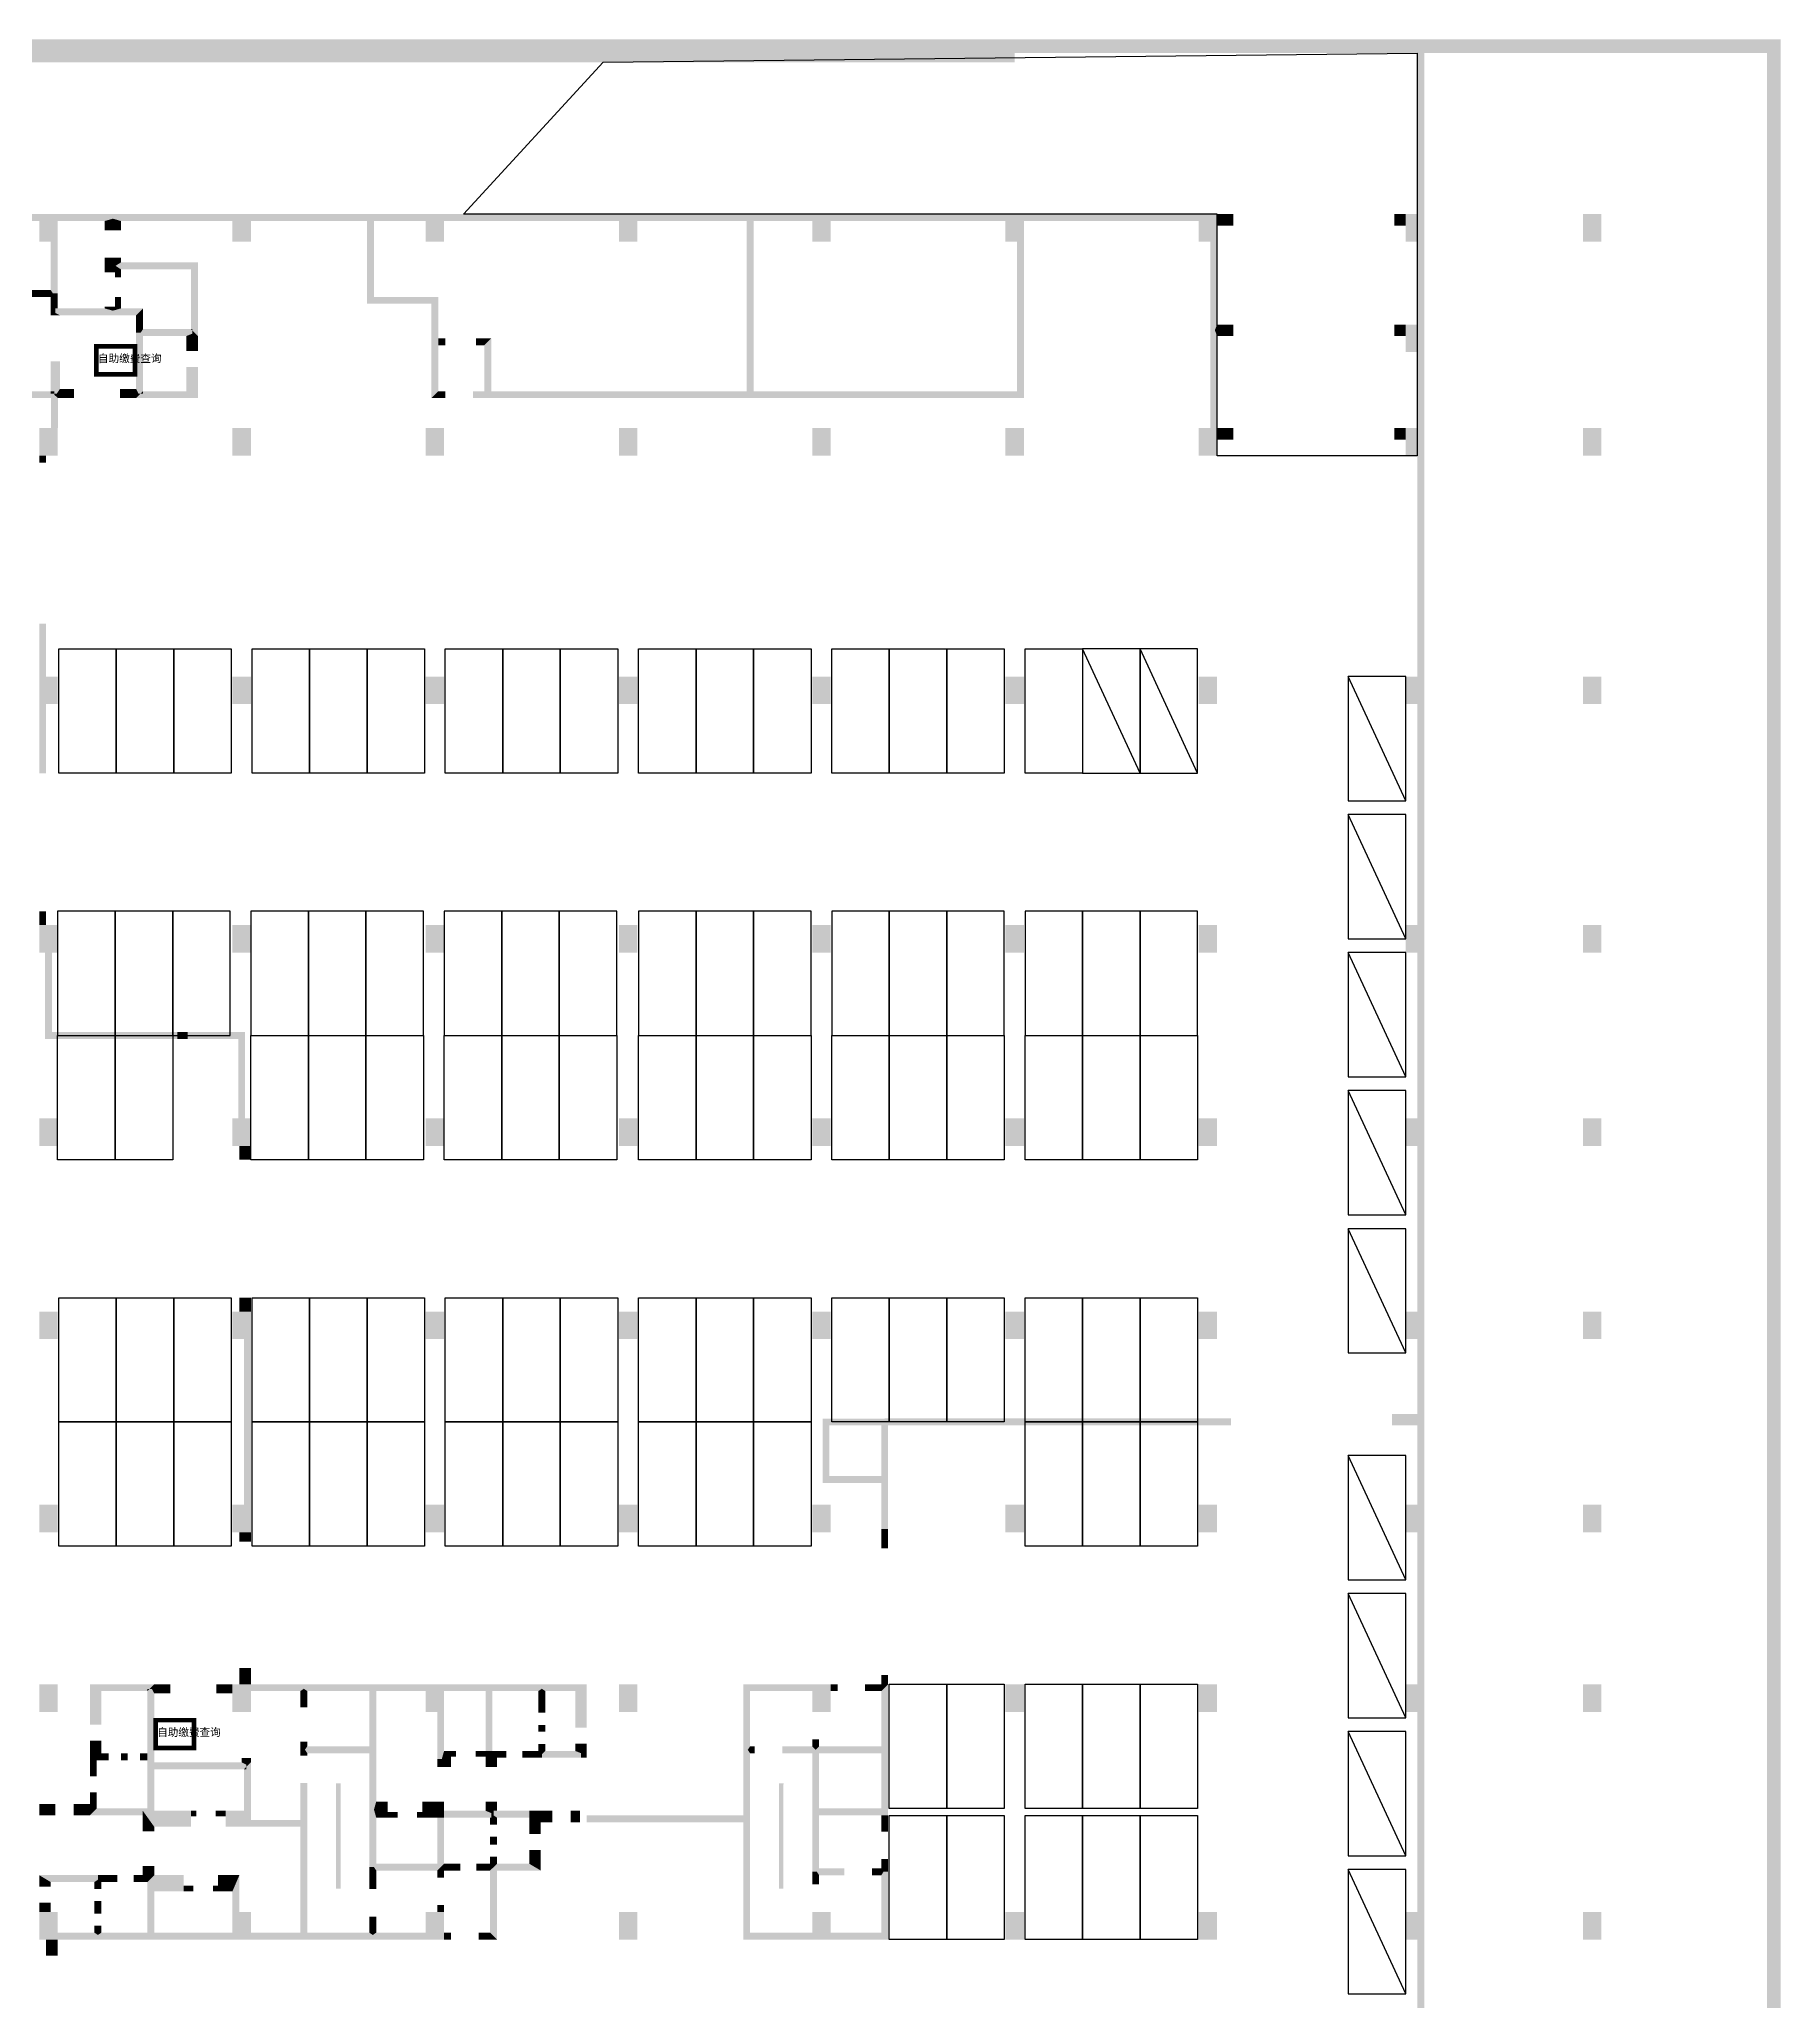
# Model space of a CAD drawing. Header units: inches. Extents: x 112.52 to 113.57, y 28.16 to 29.42.
# Drawn here: x 113.2511 to 113.5672, y 29.0661 to 29.4221 of the extents above; entities that cross this region are included whole.
import ezdxf

# ---------------------------------------------------------------- set-up
doc = ezdxf.new("R2010")
doc.units = ezdxf.units.IN
doc.header["$MEASUREMENT"] = 0
for name, color, linetype in [('0.0新增car', 253, 'Continuous'), ('PUB_HATCH', 253, 'Continuous'), ('坡道', 253, 'Continuous'), ('车位区域', 3, 'Continuous'), ('车库智能化缴费机位置', 210, 'Continuous')]:
    doc.layers.add(name, color=color, linetype=linetype)
doc.layers.add('0文字', color=253, linetype='Continuous', lineweight=25)
doc.styles.get("Standard").update_dxf_attribs({"font": 'Arial.ttf'})

# ---------------------------------------------------------------- blocks, each defined once
blk = doc.blocks.new('xz car')
at = {"layer": '0.0新增car', "color": 253}
blk.add_lwpolyline([(-1906919.5, -12572032.5), (-1906919.5, -12566632.5), (-1904419.5, -12566632.5), (-1904419.5, -12572032.5)], close=True, dxfattribs=at)
blk.add_lwpolyline([(-1904419.5, -12566632.5), (-1906919.5, -12572032.5)], dxfattribs=at)
blk = doc.blocks.new('cxjfj')
at = {"layer": '车库智能化缴费机位置', "color": 1, "const_width": 200}
blk.add_lwpolyline([(-695128, -11935486), (-693360, -11935486), (-693360, -11936696), (-695032, -11936696), (-695032, -11935388)], dxfattribs=at)
at = {"layer": '0文字', "color": 6}
blk.add_text('自助缴费查询', height=337.6, dxfattribs=at).set_placement((-694966, -11936179))

msp = doc.modelspace()

# ---------------------------------------------------------------- hatches: boundary and pattern name
at = {"layer": 'PUB_HATCH'}
for points in [[(113.24155, 29.42205), (113.24155, 29.41955), (113.25282, 29.41955), (113.25282, 29.42205)], [(113.25282, 29.42205), (113.25282, 29.41955), (113.5012, 29.41955), (113.5012, 29.42205)], [(113.25282, 29.42205), (113.25282, 29.41955), (113.5012, 29.41955), (113.5012, 29.42205)], [(113.5012, 29.39032), (113.50246, 29.39032), (113.50246, 29.41955), (113.5012, 29.42205)], [(113.5012, 29.42205), (113.50246, 29.41955), (113.56466, 29.41955), (113.56716, 29.42205)], [(113.21775, 29.41788), (113.42815, 29.41788), (113.42815, 29.41955), (113.21775, 29.41955)], [(113.25115, 29.38907), (113.25115, 29.39032), (113.24155, 29.39032), (113.24155, 29.38949), (113.24217, 29.38907)], [(113.25115, 29.38531), (113.25449, 29.38531), (113.25449, 29.39032), (113.25115, 29.39032)], [(113.25449, 29.39032), (113.25449, 29.38907), (113.26304, 29.38907), (113.26451, 29.38949), (113.26451, 29.39032)], [(113.26304, 29.38907), (113.26304, 29.3874), (113.26597, 29.3874), (113.26597, 29.38907), (113.26451, 29.38949)], [(113.28621, 29.38907), (113.28621, 29.39032), (113.26451, 29.39032), (113.26451, 29.38949), (113.26597, 29.38907)], [(113.28621, 29.38531), (113.28955, 29.38531), (113.28955, 29.39032), (113.28621, 29.39032)], [(113.28955, 29.39032), (113.28955, 29.38907), (113.31063, 29.38907), (113.31126, 29.38949), (113.31126, 29.39032)], [(113.31063, 29.37405), (113.31189, 29.3753), (113.31189, 29.38907), (113.31126, 29.38949), (113.31063, 29.38907)], [(113.32128, 29.39032), (113.31126, 29.39032), (113.31126, 29.38949), (113.31189, 29.38907), (113.32128, 29.38907)], [(113.32128, 29.38531), (113.32462, 29.38531), (113.32462, 29.39032), (113.32128, 29.39032)], [(113.32462, 29.39032), (113.32462, 29.38907), (113.33296, 29.38907), (113.33296, 29.39032)], [(113.35635, 29.38907), (113.35635, 29.39032), (113.33296, 29.39032), (113.33296, 29.38907)], [(113.35635, 29.38531), (113.35969, 29.38531), (113.35969, 29.39032), (113.35635, 29.39032)], [(113.35969, 29.39032), (113.35969, 29.38907), (113.37951, 29.38907), (113.38014, 29.38949), (113.38014, 29.39032)], [(113.38014, 29.35776), (113.38077, 29.35818), (113.38077, 29.38907), (113.38014, 29.38949), (113.37951, 29.38907), (113.37951, 29.35818)], [(113.39141, 29.38907), (113.39141, 29.39032), (113.38014, 29.39032), (113.38014, 29.38949), (113.38077, 29.38907)], [(113.39141, 29.38531), (113.39475, 29.38531), (113.39475, 29.39032), (113.39141, 29.39032)], [(113.39475, 29.39032), (113.39475, 29.38907), (113.42648, 29.38907), (113.42648, 29.39032)], [(113.42648, 29.38531), (113.42982, 29.38531), (113.42982, 29.39032), (113.42648, 29.39032)], [(113.42982, 29.39032), (113.42982, 29.38907), (113.46155, 29.38907), (113.46155, 29.39032)], [(113.46155, 29.38531), (113.46488, 29.38531), (113.46488, 29.39032), (113.46155, 29.39032)], [(113.46488, 29.39032), (113.46488, 29.38824), (113.46781, 29.38824), (113.46781, 29.39032)], [(113.49912, 29.38824), (113.49912, 29.39032), (113.49703, 29.39032), (113.49703, 29.38824)], [(113.49912, 29.38531), (113.50246, 29.38531), (113.50246, 29.39032), (113.49912, 29.39032)], [(113.53126, 29.38531), (113.5346, 29.38531), (113.5346, 29.39032), (113.53126, 29.39032)], [(113.25449, 29.38531), (113.25323, 29.38531), (113.25323, 29.37655), (113.25365, 29.37592), (113.25449, 29.37592)], [(113.42857, 29.35818), (113.42982, 29.35693), (113.42982, 29.38531), (113.42857, 29.38531)], [(113.46488, 29.38531), (113.46363, 29.38531), (113.46363, 29.36924), (113.46447, 29.36924), (113.46488, 29.37029)], [(113.50246, 29.38531), (113.5012, 29.38531), (113.5012, 29.37029), (113.5012, 29.37029), (113.50246, 29.37029)], [(113.26597, 29.38156), (113.26597, 29.38239), (113.26304, 29.38239), (113.26304, 29.38093), (113.26499, 29.38093)], [(113.26597, 29.37978), (113.26597, 29.38031), (113.26499, 29.38093), (113.26304, 29.38093), (113.26304, 29.37978)], [(113.2787, 29.38031), (113.27995, 29.38156), (113.26597, 29.38156), (113.26499, 29.38093), (113.26597, 29.38031)], [(113.2787, 29.36946), (113.27995, 29.3682), (113.27995, 29.38156), (113.2787, 29.38031)], [(113.26492, 29.37978), (113.26492, 29.37885), (113.26597, 29.37885), (113.26597, 29.37978)], [(113.25323, 29.37655), (113.24968, 29.37655), (113.24968, 29.37529), (113.25323, 29.37529), (113.25365, 29.37592)], [(113.25323, 29.37196), (113.25449, 29.37321), (113.25449, 29.37592), (113.25365, 29.37592), (113.25323, 29.37529)], [(113.26451, 29.3728), (113.26597, 29.37321), (113.26597, 29.37352), (113.26304, 29.37352), (113.26304, 29.37321)], [(113.26597, 29.37352), (113.26597, 29.3753), (113.26492, 29.3753), (113.26492, 29.37352)], [(113.32232, 29.37405), (113.32358, 29.3753), (113.31189, 29.3753), (113.31063, 29.37405)], [(113.32232, 29.35693), (113.32358, 29.35818), (113.32358, 29.3753), (113.32232, 29.37405)], [(113.25407, 29.37238), (113.25407, 29.37321), (113.25449, 29.37321), (113.25323, 29.37196)], [(113.25323, 29.37196), (113.25323, 29.37195), (113.2549, 29.37195), (113.2549, 29.37196), (113.25407, 29.37238)], [(113.26451, 29.3728), (113.26304, 29.37321), (113.25407, 29.37321), (113.25407, 29.37238), (113.2549, 29.37196), (113.26451, 29.37196)], [(113.26872, 29.37196), (113.26998, 29.37321), (113.26597, 29.37321), (113.26451, 29.3728), (113.26451, 29.37196)], [(113.26956, 29.36883), (113.26998, 29.36946), (113.26998, 29.37321), (113.26872, 29.37196), (113.26872, 29.36883)], [(113.46781, 29.37029), (113.46488, 29.37029), (113.46447, 29.36924), (113.46488, 29.3682), (113.46781, 29.3682)], [(113.49912, 29.3682), (113.49912, 29.37029), (113.5012, 29.37029), (113.5012, 29.37029), (113.49703, 29.37029), (113.49703, 29.3682)], [(113.49912, 29.36528), (113.50246, 29.36528), (113.50246, 29.37029), (113.49912, 29.37029)], [(113.26914, 29.35777), (113.26998, 29.35777), (113.26998, 29.3682), (113.26956, 29.36883), (113.26872, 29.36883), (113.26872, 29.3586)], [(113.27891, 29.36862), (113.27891, 29.36946), (113.26998, 29.36946), (113.26956, 29.36883), (113.26998, 29.3682), (113.27786, 29.3682)], [(113.27786, 29.3682), (113.27786, 29.36549), (113.27995, 29.36549), (113.27995, 29.3682), (113.27891, 29.36862)], [(113.27995, 29.3682), (113.2787, 29.36946), (113.27891, 29.36946), (113.27891, 29.36862)], [(113.32357, 29.36653), (113.32482, 29.36653), (113.32482, 29.36779), (113.32357, 29.36779)], [(113.33042, 29.36653), (113.33192, 29.36653), (113.33317, 29.36779), (113.33042, 29.36779)], [(113.33317, 29.36779), (113.33192, 29.36653), (113.33192, 29.35817), (113.33317, 29.35817)], [(113.46488, 29.3515), (113.46488, 29.3682), (113.46447, 29.36924), (113.46363, 29.36924), (113.46363, 29.3515)], [(113.2549, 29.3586), (113.2549, 29.3636), (113.25323, 29.3636), (113.25323, 29.35777), (113.25435, 29.35777)], [(113.50246, 29.36528), (113.5012, 29.36528), (113.5012, 29.3515), (113.50246, 29.3515)], [(113.27995, 29.35693), (113.27995, 29.36257), (113.27786, 29.36257), (113.27786, 29.35819)], [(113.24155, 29.35777), (113.24155, 29.35693), (113.25328, 29.35693), (113.25388, 29.35756), (113.25386, 29.35819), (113.24217, 29.35819)], [(113.25388, 29.35756), (113.25453, 29.35693), (113.2549, 29.35693), (113.25323, 29.35819), (113.25386, 29.35819)], [(113.25323, 29.35819), (113.2549, 29.35693), (113.2549, 29.35693), (113.25435, 29.35777), (113.25323, 29.35777)], [(113.2539, 29.3515), (113.25449, 29.3515), (113.25453, 29.3515), (113.25453, 29.35693), (113.25388, 29.35756), (113.25328, 29.35693), (113.25328, 29.3515)], [(113.2549, 29.35693), (113.25745, 29.35693), (113.25745, 29.3586), (113.2549, 29.3586), (113.25435, 29.35777)], [(113.26872, 29.3586), (113.2658, 29.3586), (113.2658, 29.35693), (113.26872, 29.35693), (113.26914, 29.35777)], [(113.26872, 29.35693), (113.26998, 29.35819), (113.26998, 29.35777), (113.26914, 29.35777)], [(113.26998, 29.35819), (113.26872, 29.35693), (113.27995, 29.35693), (113.27786, 29.35819)], [(113.32232, 29.35693), (113.32482, 29.35693), (113.32482, 29.35818), (113.32358, 29.35818)], [(113.37951, 29.35818), (113.32983, 29.35818), (113.32983, 29.35693), (113.38014, 29.35693), (113.38014, 29.35776)], [(113.38014, 29.35776), (113.38014, 29.35693), (113.42982, 29.35693), (113.42857, 29.35818), (113.38077, 29.35818)], [(113.25115, 29.34649), (113.25449, 29.34649), (113.25449, 29.3515), (113.25115, 29.3515)], [(113.28621, 29.34649), (113.28955, 29.34649), (113.28955, 29.3515), (113.28621, 29.3515)], [(113.32128, 29.34649), (113.32462, 29.34649), (113.32462, 29.3515), (113.32128, 29.3515)], [(113.35635, 29.34649), (113.35969, 29.34649), (113.35969, 29.3515), (113.35635, 29.3515)], [(113.39141, 29.34649), (113.39475, 29.34649), (113.39475, 29.3515), (113.39141, 29.3515)], [(113.42648, 29.34649), (113.42982, 29.34649), (113.42982, 29.3515), (113.42648, 29.3515)], [(113.46155, 29.34649), (113.46488, 29.34649), (113.46488, 29.3515), (113.46155, 29.3515)], [(113.46781, 29.3515), (113.46488, 29.3515), (113.46488, 29.34941), (113.46781, 29.34941)], [(113.49912, 29.34941), (113.49912, 29.3515), (113.49703, 29.3515), (113.49703, 29.34941)], [(113.49912, 29.34649), (113.50246, 29.34649), (113.50246, 29.3515), (113.49912, 29.3515)], [(113.53126, 29.34649), (113.5346, 29.34649), (113.5346, 29.3515), (113.53126, 29.3515)], [(113.2524, 29.34649), (113.25115, 29.34649), (113.25115, 29.34524), (113.2524, 29.34524)], [(113.50246, 29.34649), (113.5012, 29.34649), (113.5012, 29.30641), (113.50246, 29.30641)], [(113.25115, 29.30641), (113.2524, 29.30641), (113.2524, 29.31602), (113.25115, 29.31602)], [(113.25115, 29.30141), (113.25449, 29.30141), (113.25449, 29.30641), (113.25115, 29.30641)], [(113.28621, 29.30141), (113.28955, 29.30141), (113.28955, 29.30641), (113.28621, 29.30641)], [(113.32128, 29.30141), (113.32462, 29.30141), (113.32462, 29.30641), (113.32128, 29.30641)], [(113.35635, 29.30141), (113.35969, 29.30141), (113.35969, 29.30641), (113.35635, 29.30641)], [(113.39141, 29.30141), (113.39475, 29.30141), (113.39475, 29.30641), (113.39141, 29.30641)], [(113.42648, 29.30141), (113.42982, 29.30141), (113.42982, 29.30641), (113.42648, 29.30641)], [(113.46155, 29.30141), (113.46488, 29.30141), (113.46488, 29.30641), (113.46155, 29.30641)], [(113.49912, 29.30141), (113.50246, 29.30141), (113.50246, 29.30641), (113.49912, 29.30641)], [(113.53126, 29.30141), (113.5346, 29.30141), (113.5346, 29.30641), (113.53126, 29.30641)], [(113.2524, 29.30141), (113.25115, 29.30141), (113.25115, 29.28888), (113.2524, 29.28888)], [(113.50246, 29.30141), (113.5012, 29.30141), (113.5012, 29.26133), (113.50246, 29.26133)], [(113.25115, 29.26133), (113.2524, 29.26133), (113.2524, 29.26383), (113.25115, 29.26383)], [(113.25115, 29.25632), (113.25449, 29.25632), (113.25449, 29.26133), (113.25115, 29.26133)], [(113.28621, 29.25632), (113.28955, 29.25632), (113.28955, 29.26133), (113.28621, 29.26133)], [(113.32128, 29.25632), (113.32462, 29.25632), (113.32462, 29.26133), (113.32128, 29.26133)], [(113.35635, 29.25632), (113.35969, 29.25632), (113.35969, 29.26133), (113.35635, 29.26133)], [(113.39141, 29.25632), (113.39475, 29.25632), (113.39475, 29.26133), (113.39141, 29.26133)], [(113.42648, 29.25632), (113.42982, 29.25632), (113.42982, 29.26133), (113.42648, 29.26133)], [(113.46155, 29.25632), (113.46488, 29.25632), (113.46488, 29.26133), (113.46155, 29.26133)], [(113.49912, 29.25632), (113.50246, 29.25632), (113.50246, 29.26133), (113.49912, 29.26133)], [(113.53126, 29.25632), (113.5346, 29.25632), (113.5346, 29.26133), (113.53126, 29.26133)], [(113.25344, 29.25632), (113.25219, 29.25632), (113.25219, 29.24067), (113.25344, 29.24192)], [(113.50246, 29.25632), (113.5012, 29.25632), (113.5012, 29.22626), (113.50246, 29.22626)], [(113.2762, 29.24067), (113.2762, 29.24192), (113.25344, 29.24192), (113.25219, 29.24067)], [(113.27807, 29.24067), (113.27807, 29.24192), (113.2762, 29.24192), (113.2762, 29.24067)], [(113.28726, 29.24067), (113.28851, 29.24192), (113.27807, 29.24192), (113.27807, 29.24067)], [(113.28726, 29.22626), (113.28851, 29.22626), (113.28851, 29.24192), (113.28726, 29.24067)], [(113.25115, 29.22125), (113.25449, 29.22125), (113.25449, 29.22626), (113.25115, 29.22626)], [(113.28621, 29.22125), (113.28955, 29.22125), (113.28955, 29.22626), (113.28621, 29.22626)], [(113.32128, 29.22125), (113.32462, 29.22125), (113.32462, 29.22626), (113.32128, 29.22626)], [(113.35635, 29.22125), (113.35969, 29.22125), (113.35969, 29.22626), (113.35635, 29.22626)], [(113.39141, 29.22125), (113.39475, 29.22125), (113.39475, 29.22626), (113.39141, 29.22626)], [(113.42648, 29.22125), (113.42982, 29.22125), (113.42982, 29.22626), (113.42648, 29.22626)], [(113.46155, 29.22125), (113.46488, 29.22125), (113.46488, 29.22626), (113.46155, 29.22626)], [(113.49912, 29.22125), (113.50246, 29.22125), (113.50246, 29.22626), (113.49912, 29.22626)], [(113.53126, 29.22125), (113.5346, 29.22125), (113.5346, 29.22626), (113.53126, 29.22626)], [(113.28955, 29.22125), (113.28746, 29.22125), (113.28746, 29.21875), (113.28955, 29.21875)], [(113.50246, 29.22125), (113.5012, 29.22125), (113.5012, 29.1912), (113.50246, 29.1912)], [(113.28746, 29.1912), (113.28955, 29.1912), (113.28955, 29.1937), (113.28746, 29.1937)], [(113.25115, 29.18619), (113.25449, 29.18619), (113.25449, 29.1912), (113.25115, 29.1912)], [(113.28621, 29.18619), (113.28955, 29.18619), (113.28955, 29.1912), (113.28621, 29.1912)], [(113.32128, 29.18619), (113.32462, 29.18619), (113.32462, 29.1912), (113.32128, 29.1912)], [(113.35635, 29.18619), (113.35969, 29.18619), (113.35969, 29.1912), (113.35635, 29.1912)], [(113.39141, 29.18619), (113.39475, 29.18619), (113.39475, 29.1912), (113.39141, 29.1912)], [(113.42648, 29.18619), (113.42982, 29.18619), (113.42982, 29.1912), (113.42648, 29.1912)], [(113.46155, 29.18619), (113.46488, 29.18619), (113.46488, 29.1912), (113.46155, 29.1912)], [(113.49912, 29.18619), (113.50246, 29.18619), (113.50246, 29.1912), (113.49912, 29.1912)], [(113.53126, 29.18619), (113.5346, 29.18619), (113.5346, 29.1912), (113.53126, 29.1912)], [(113.2883, 29.15613), (113.28955, 29.15613), (113.28955, 29.18619), (113.2883, 29.18619)], [(113.50246, 29.18619), (113.5012, 29.18619), (113.5012, 29.15613), (113.50246, 29.15613)], [(113.39329, 29.17178), (113.39454, 29.17053), (113.40394, 29.17053), (113.40456, 29.17116), (113.40456, 29.17178)], [(113.39454, 29.17053), (113.39329, 29.17178), (113.39329, 29.16009), (113.39454, 29.16135)], [(113.40456, 29.17116), (113.40394, 29.17053), (113.40394, 29.16135), (113.40435, 29.16072), (113.40519, 29.16072), (113.40519, 29.17053)], [(113.40456, 29.17116), (113.40519, 29.17053), (113.41625, 29.17053), (113.41625, 29.17179), (113.40456, 29.17179)], [(113.41625, 29.17053), (113.46739, 29.17053), (113.46739, 29.17179), (113.41625, 29.17179)], [(113.49661, 29.17137), (113.5012, 29.17137), (113.5012, 29.17262), (113.49661, 29.17262)], [(113.50162, 29.17179), (113.49662, 29.17179), (113.49662, 29.17053), (113.50162, 29.17053)], [(113.39454, 29.16135), (113.39329, 29.16009), (113.40394, 29.16009), (113.40435, 29.16072), (113.40394, 29.16135)], [(113.40435, 29.16072), (113.40394, 29.16009), (113.40394, 29.15175), (113.40519, 29.15175), (113.40519, 29.16072)], [(113.25115, 29.15112), (113.25449, 29.15112), (113.25449, 29.15613), (113.25115, 29.15613)], [(113.28621, 29.15112), (113.28955, 29.15112), (113.28955, 29.15613), (113.28621, 29.15613)], [(113.32128, 29.15112), (113.32462, 29.15112), (113.32462, 29.15613), (113.32128, 29.15613)], [(113.35635, 29.15112), (113.35969, 29.15112), (113.35969, 29.15613), (113.35635, 29.15613)], [(113.39141, 29.15112), (113.39475, 29.15112), (113.39475, 29.15613), (113.39141, 29.15613)], [(113.42648, 29.15112), (113.42982, 29.15112), (113.42982, 29.15613), (113.42648, 29.15613)], [(113.46155, 29.15112), (113.46488, 29.15112), (113.46488, 29.15613), (113.46155, 29.15613)], [(113.49912, 29.15112), (113.50246, 29.15112), (113.50246, 29.15613), (113.49912, 29.15613)], [(113.53126, 29.15112), (113.5346, 29.15112), (113.5346, 29.15613), (113.53126, 29.15613)], [(113.28955, 29.15112), (113.28746, 29.15112), (113.28746, 29.14945), (113.28955, 29.14945)], [(113.40394, 29.15175), (113.40394, 29.14821), (113.40519, 29.14821), (113.40519, 29.15175)], [(113.40519, 29.12357), (113.40519, 29.12525), (113.40394, 29.12525), (113.40394, 29.12357)], [(113.25115, 29.11856), (113.25449, 29.11856), (113.25449, 29.12357), (113.25115, 29.12357)], [(113.26033, 29.12357), (113.26033, 29.11626), (113.26242, 29.11626), (113.26242, 29.12232)], [(113.29853, 29.12233), (113.29853, 29.11941), (113.29978, 29.11941), (113.29978, 29.12233), (113.29915, 29.12275)], [(113.31168, 29.12275), (113.31168, 29.12358), (113.29915, 29.12358), (113.29915, 29.12275), (113.29978, 29.12233), (113.31105, 29.12233)], [(113.31168, 29.12275), (113.31105, 29.12233), (113.31105, 29.11231), (113.31147, 29.11168), (113.3123, 29.11168), (113.3123, 29.12233)], [(113.32128, 29.12233), (113.32128, 29.12357), (113.32295, 29.12357), (113.32295, 29.12358), (113.31168, 29.12358), (113.31168, 29.12275), (113.3123, 29.12233)], [(113.32128, 29.11856), (113.32462, 29.11856), (113.32462, 29.12357), (113.32128, 29.12357)], [(113.32295, 29.12357), (113.32462, 29.12357), (113.32462, 29.12233), (113.33213, 29.12233), (113.33276, 29.12275), (113.33276, 29.12358), (113.32295, 29.12358)], [(113.33276, 29.12275), (113.33213, 29.12233), (113.33213, 29.11001), (113.33338, 29.11001), (113.33339, 29.12233)], [(113.34236, 29.12275), (113.34236, 29.12358), (113.33276, 29.12358), (113.33276, 29.12275), (113.33339, 29.12233), (113.34173, 29.12233)], [(113.34173, 29.12233), (113.34173, 29.11841), (113.34299, 29.11841), (113.34299, 29.12233), (113.34236, 29.12275)], [(113.34841, 29.12233), (113.3505, 29.12358), (113.34236, 29.12358), (113.34236, 29.12275), (113.34299, 29.12233)], [(113.34841, 29.12233), (113.34841, 29.11572), (113.3505, 29.11572), (113.3505, 29.12358)], [(113.35635, 29.11856), (113.35969, 29.11856), (113.35969, 29.12357), (113.35635, 29.12357)], [(113.37972, 29.11167), (113.38014, 29.1123), (113.38014, 29.12232), (113.37889, 29.12357), (113.37889, 29.11167)], [(113.39141, 29.12232), (113.39141, 29.12357), (113.37889, 29.12357), (113.38014, 29.12232)], [(113.39141, 29.11856), (113.39475, 29.11856), (113.39475, 29.12357), (113.39141, 29.12357)], [(113.39204, 29.12357), (113.39475, 29.12357), (113.39475, 29.12232), (113.396, 29.12232), (113.396, 29.12357), (113.39204, 29.12357)], [(113.40519, 29.12357), (113.40101, 29.12357), (113.40101, 29.12232), (113.40394, 29.12232)], [(113.40519, 29.12357), (113.40394, 29.12232), (113.40394, 29.1123), (113.40456, 29.11167), (113.40519, 29.11167)], [(113.42648, 29.11856), (113.42982, 29.11856), (113.42982, 29.12357), (113.42648, 29.12357)], [(113.46155, 29.11856), (113.46488, 29.11856), (113.46488, 29.12357), (113.46155, 29.12357)], [(113.32337, 29.11856), (113.32337, 29.11002), (113.3242, 29.11002), (113.32462, 29.11148), (113.32462, 29.11856)], [(113.34173, 29.11619), (113.34173, 29.11494), (113.34299, 29.11494), (113.34299, 29.11619)], [(113.26242, 29.11104), (113.26242, 29.11334), (113.26033, 29.11334), (113.26033, 29.10979)], [(113.26033, 29.10979), (113.26375, 29.10979), (113.26375, 29.11104), (113.26242, 29.11104)], [(113.26722, 29.11104), (113.26597, 29.11104), (113.26597, 29.10979), (113.26722, 29.10979)], [(113.29978, 29.11231), (113.29978, 29.11314), (113.29853, 29.11314), (113.29853, 29.11168), (113.29936, 29.11168)], [(113.29853, 29.11168), (113.29853, 29.11064), (113.29978, 29.11064), (113.29978, 29.11106), (113.29936, 29.11168)], [(113.31147, 29.11168), (113.31105, 29.11231), (113.29978, 29.11231), (113.29936, 29.11168), (113.29978, 29.11106), (113.31105, 29.11106)], [(113.31147, 29.11168), (113.31105, 29.11106), (113.31105, 29.10083), (113.31189, 29.10083), (113.3123, 29.10229), (113.3123, 29.11168)], [(113.3242, 29.11002), (113.32462, 29.10856), (113.32587, 29.10856), (113.32587, 29.11148), (113.32462, 29.11148)], [(113.32587, 29.11043), (113.3268, 29.11043), (113.3268, 29.11147), (113.32587, 29.11147)], [(113.33213, 29.11147), (113.33035, 29.11147), (113.33035, 29.11043), (113.33213, 29.11043)], [(113.33421, 29.11022), (113.33589, 29.11022), (113.33589, 29.11147), (113.33213, 29.11147)], [(113.33213, 29.11147), (113.33213, 29.10855), (113.33421, 29.10855), (113.33421, 29.11022)], [(113.34173, 29.11147), (113.33881, 29.11147), (113.33881, 29.11022), (113.34236, 29.11022), (113.34236, 29.11085)], [(113.34299, 29.11147), (113.34299, 29.11273), (113.34173, 29.11273), (113.34173, 29.11147), (113.34236, 29.11085)], [(113.34236, 29.11085), (113.34236, 29.11022), (113.34946, 29.11022), (113.34946, 29.11106), (113.34841, 29.11147), (113.34299, 29.11147)], [(113.3505, 29.11147), (113.3505, 29.1128), (113.34841, 29.1128), (113.34841, 29.11147), (113.34946, 29.11106)], [(113.34946, 29.11106), (113.34946, 29.11022), (113.3505, 29.11022), (113.3505, 29.11147)], [(113.37931, 29.09916), (113.38014, 29.09916), (113.38014, 29.11104), (113.37972, 29.11167), (113.37889, 29.11167), (113.37889, 29.09978)], [(113.38014, 29.11104), (113.38097, 29.11104), (113.38097, 29.1123), (113.38014, 29.1123), (113.37972, 29.11167)], [(113.39141, 29.1123), (113.38598, 29.1123), (113.38598, 29.11104), (113.39141, 29.11104), (113.39204, 29.11167)], [(113.39266, 29.1123), (113.39266, 29.11355), (113.39141, 29.11355), (113.39141, 29.1123), (113.39204, 29.11167)], [(113.39225, 29.1004), (113.39266, 29.10103), (113.39266, 29.11104), (113.39204, 29.11167), (113.39141, 29.11104), (113.39141, 29.1004)], [(113.40456, 29.11167), (113.40394, 29.1123), (113.39266, 29.1123), (113.39204, 29.11167), (113.39266, 29.11104), (113.40394, 29.11104)], [(113.40456, 29.11167), (113.40394, 29.11104), (113.40394, 29.10103), (113.40519, 29.09977), (113.40519, 29.11167)], [(113.26033, 29.10979), (113.26033, 29.10688), (113.26158, 29.10688), (113.26158, 29.10979)], [(113.3242, 29.11002), (113.32337, 29.11002), (113.32337, 29.10855), (113.32462, 29.10855), (113.32462, 29.10856)], [(113.26158, 29.10083), (113.26158, 29.10396), (113.26033, 29.10396), (113.26033, 29.10187), (113.26075, 29.10083)], [(113.29978, 29.09832), (113.29978, 29.10563), (113.29853, 29.10563), (113.29853, 29.09895), (113.29894, 29.09832)], [(113.30583, 29.08647), (113.30583, 29.10559), (113.305, 29.10559), (113.305, 29.08647)], [(113.38619, 29.08646), (113.3862, 29.10558), (113.38536, 29.10558), (113.38536, 29.08646)], [(113.25115, 29.09979), (113.25407, 29.09979), (113.25407, 29.10187), (113.25115, 29.10187)], [(113.26033, 29.10187), (113.25741, 29.10187), (113.25741, 29.09979), (113.26033, 29.09979), (113.26075, 29.10083)], [(113.27202, 29.09979), (113.27077, 29.10104), (113.26158, 29.10104), (113.26033, 29.09979)], [(113.26075, 29.10083), (113.26033, 29.09979), (113.26158, 29.10104), (113.26158, 29.10083)], [(113.26993, 29.10062), (113.26993, 29.09686), (113.27202, 29.09686), (113.27202, 29.0977)], [(113.2787, 29.10062), (113.26993, 29.10062), (113.27202, 29.0977), (113.2787, 29.0977)], [(113.2787, 29.09958), (113.27964, 29.09958), (113.27964, 29.10062), (113.2787, 29.10062)], [(113.28496, 29.10062), (113.28319, 29.10062), (113.28319, 29.09958), (113.28496, 29.09958)], [(113.28955, 29.0977), (113.2883, 29.10062), (113.28496, 29.10062), (113.28496, 29.0977)], [(113.31189, 29.10083), (113.31105, 29.10083), (113.31105, 29.09039), (113.31189, 29.09039), (113.3123, 29.09102), (113.3123, 29.09937)], [(113.31189, 29.10083), (113.3123, 29.09937), (113.31439, 29.09937), (113.31439, 29.10229), (113.3123, 29.10229)], [(113.31439, 29.09937), (113.31617, 29.09937), (113.31617, 29.10041), (113.31439, 29.10041)], [(113.32066, 29.10041), (113.31972, 29.10041), (113.31972, 29.09937), (113.32066, 29.09937)], [(113.32066, 29.09937), (113.32462, 29.09937), (113.32462, 29.10229), (113.32066, 29.10229)], [(113.32462, 29.09937), (113.33317, 29.09937), (113.33317, 29.1002), (113.33213, 29.10062), (113.32462, 29.10062)], [(113.33421, 29.10062), (113.33421, 29.10229), (113.33213, 29.10229), (113.33213, 29.10062), (113.33317, 29.1002)], [(113.33317, 29.1002), (113.33317, 29.09937), (113.33296, 29.09937), (113.33359, 29.09978), (113.33359, 29.10062), (113.33421, 29.10062)], [(113.33296, 29.09937), (113.33296, 29.09812), (113.33421, 29.09812), (113.33421, 29.09937), (113.33359, 29.09978)], [(113.33359, 29.09978), (113.33421, 29.09937), (113.34005, 29.09937), (113.34005, 29.10062), (113.33359, 29.10062)], [(113.34005, 29.10062), (113.34005, 29.0964), (113.34214, 29.0964), (113.34214, 29.09853)], [(113.34214, 29.09853), (113.34424, 29.09853), (113.34424, 29.10062), (113.34005, 29.10062)], [(113.34925, 29.10062), (113.34758, 29.10062), (113.34758, 29.09853), (113.34925, 29.09853)], [(113.3505, 29.09978), (113.3505, 29.09853), (113.37889, 29.09853), (113.37931, 29.09916), (113.37889, 29.09978)], [(113.39225, 29.08955), (113.39266, 29.09017), (113.39266, 29.09977), (113.39225, 29.1004), (113.39141, 29.1004), (113.39141, 29.08955)], [(113.40519, 29.09977), (113.40394, 29.10103), (113.39266, 29.10103), (113.39225, 29.1004), (113.39266, 29.09977)], [(113.40394, 29.09977), (113.40394, 29.09685), (113.40519, 29.09685), (113.40519, 29.09977)], [(113.29894, 29.09832), (113.29853, 29.09895), (113.28893, 29.09895), (113.28893, 29.0977), (113.29853, 29.0977)], [(113.29978, 29.0785), (113.29978, 29.09832), (113.29894, 29.09832), (113.29853, 29.0977), (113.29853, 29.0785)], [(113.32337, 29.09937), (113.32337, 29.09102), (113.32399, 29.09039), (113.32462, 29.09102), (113.32462, 29.09937)], [(113.33296, 29.09591), (113.33296, 29.09448), (113.33421, 29.09448), (113.33421, 29.09591)], [(113.37889, 29.07723), (113.38014, 29.07848), (113.38014, 29.09916), (113.37931, 29.09916), (113.37889, 29.09853)], [(113.34214, 29.08977), (113.34214, 29.09348), (113.34005, 29.09348), (113.34005, 29.09102)], [(113.26179, 29.0881), (113.26179, 29.08893), (113.25115, 29.08893), (113.25323, 29.08768), (113.26117, 29.08768)], [(113.25115, 29.08893), (113.25115, 29.08683), (113.25323, 29.08683), (113.25323, 29.08768)], [(113.26242, 29.08768), (113.26534, 29.08768), (113.26534, 29.08893), (113.26179, 29.08893), (113.26179, 29.0881)], [(113.27202, 29.08893), (113.26826, 29.08893), (113.26826, 29.08768), (113.27077, 29.08768)], [(113.27202, 29.08893), (113.27202, 29.0906), (113.26993, 29.0906), (113.26993, 29.08893)], [(113.27202, 29.08893), (113.27077, 29.08768), (113.27077, 29.0785), (113.27202, 29.0785)], [(113.27734, 29.08893), (113.27202, 29.08893), (113.27202, 29.08601), (113.27734, 29.08601)], [(113.28621, 29.08601), (113.28747, 29.08893), (113.2836, 29.08893), (113.2836, 29.08601)], [(113.28621, 29.08224), (113.28747, 29.08224), (113.28747, 29.08893), (113.28621, 29.08601)], [(113.31105, 29.09039), (113.31105, 29.08643), (113.3123, 29.08643), (113.3123, 29.08977), (113.31189, 29.09039)], [(113.31189, 29.09039), (113.3123, 29.08977), (113.32337, 29.08977), (113.32399, 29.09039), (113.32337, 29.09102), (113.3123, 29.09102)], [(113.32337, 29.08977), (113.32337, 29.0885), (113.32462, 29.0885), (113.32462, 29.08977), (113.32399, 29.09039)], [(113.32462, 29.08977), (113.32753, 29.08977), (113.32753, 29.09102), (113.32462, 29.09102), (113.32399, 29.09039)], [(113.33296, 29.09102), (113.33046, 29.09102), (113.33046, 29.08977), (113.33296, 29.08977), (113.33359, 29.09039)], [(113.33422, 29.09102), (113.33422, 29.09227), (113.33296, 29.09227), (113.33296, 29.09102), (113.33359, 29.09039)], [(113.33359, 29.09039), (113.33296, 29.08977), (113.33297, 29.0785), (113.33422, 29.07724), (113.33422, 29.08977)], [(113.33359, 29.09039), (113.33422, 29.08977), (113.34214, 29.08977), (113.34005, 29.09102), (113.33422, 29.09102)], [(113.39141, 29.08955), (113.39141, 29.08725), (113.39266, 29.08725), (113.39266, 29.08892), (113.39225, 29.08955)], [(113.39266, 29.08892), (113.39726, 29.08892), (113.39726, 29.09017), (113.39266, 29.09017), (113.39225, 29.08955)], [(113.40394, 29.09017), (113.40227, 29.09017), (113.40227, 29.08892), (113.40394, 29.08892), (113.40435, 29.08955)], [(113.40519, 29.08955), (113.40519, 29.09184), (113.40394, 29.09184), (113.40394, 29.09017), (113.40435, 29.08955)], [(113.40435, 29.08955), (113.40394, 29.08892), (113.40394, 29.07848), (113.40519, 29.07723), (113.40519, 29.08955)], [(113.26117, 29.08768), (113.26117, 29.08643), (113.26242, 29.08643), (113.26242, 29.08768), (113.26179, 29.0881)], [(113.27734, 29.08601), (113.27911, 29.08601), (113.27911, 29.08705), (113.27734, 29.08705)], [(113.2836, 29.08705), (113.28266, 29.08705), (113.28266, 29.08601), (113.2836, 29.08601)], [(113.25115, 29.08224), (113.25323, 29.08224), (113.25323, 29.08391), (113.25115, 29.08391)], [(113.25115, 29.07723), (113.25449, 29.07723), (113.25449, 29.08224), (113.25115, 29.08224)], [(113.26117, 29.08422), (113.26117, 29.08195), (113.26242, 29.08195), (113.26242, 29.08422)], [(113.28621, 29.07723), (113.28955, 29.07723), (113.28955, 29.08224), (113.28621, 29.08224)], [(113.32128, 29.07723), (113.32462, 29.07723), (113.32462, 29.08224), (113.32128, 29.08224)], [(113.32462, 29.08224), (113.32462, 29.08349), (113.32337, 29.08349), (113.32337, 29.08224)], [(113.35635, 29.07723), (113.35969, 29.07723), (113.35969, 29.08224), (113.35635, 29.08224)], [(113.39141, 29.07723), (113.39475, 29.07723), (113.39475, 29.08224), (113.39141, 29.08224)], [(113.42648, 29.07723), (113.42982, 29.07723), (113.42982, 29.08224), (113.42648, 29.08224)], [(113.46155, 29.07723), (113.46488, 29.07723), (113.46488, 29.08224), (113.46155, 29.08224)], [(113.49912, 29.07723), (113.50246, 29.07723), (113.50246, 29.08224), (113.49912, 29.08224)], [(113.53126, 29.07723), (113.5346, 29.07723), (113.5346, 29.08224), (113.53126, 29.08224)], [(113.25449, 29.0785), (113.25449, 29.07724), (113.26179, 29.07724), (113.26179, 29.07808), (113.26117, 29.0785)], [(113.26242, 29.0785), (113.26242, 29.07974), (113.26117, 29.07974), (113.26117, 29.0785), (113.26179, 29.07808)], [(113.28621, 29.07724), (113.28621, 29.0785), (113.26242, 29.0785), (113.26179, 29.07808), (113.26179, 29.07724)], [(113.28955, 29.0785), (113.28955, 29.07724), (113.31168, 29.07724), (113.31168, 29.07808), (113.31105, 29.0785)], [(113.3123, 29.0785), (113.3123, 29.08142), (113.31105, 29.08142), (113.31105, 29.0785), (113.31168, 29.07808)], [(113.32128, 29.07724), (113.32128, 29.0785), (113.3123, 29.0785), (113.31168, 29.07808), (113.31168, 29.07724)], [(113.32462, 29.0785), (113.32462, 29.07724), (113.32587, 29.07724), (113.32587, 29.0785)], [(113.33297, 29.0785), (113.33088, 29.0785), (113.33088, 29.07724), (113.33422, 29.07724)], [(113.39308, 29.07723), (113.39141, 29.07723), (113.39141, 29.07848), (113.38014, 29.07848), (113.37889, 29.07723), (113.39308, 29.07723)], [(113.39475, 29.07848), (113.39475, 29.07723), (113.39308, 29.07723), (113.39308, 29.07723), (113.40519, 29.07723), (113.40394, 29.07848)], [(113.25449, 29.07723), (113.2524, 29.07723), (113.2524, 29.07431), (113.25449, 29.07431)], [(113.50246, 29.07723), (113.5012, 29.07723), (113.5012, 29.04968), (113.50246, 29.04968)]]:
    msp.add_hatch(color=253, dxfattribs=at).paths.add_polyline_path(points)
at = {"layer": 'PUB_HATCH', "true_color": 0xfcfcfc}
for points in [[(113.56549, 28.69588), (113.56716, 28.69588), (113.56716, 29.42205), (113.56466, 29.41955), (113.56466, 28.69651)], [(113.50246, 29.15112), (113.5012, 29.15112), (113.5012, 29.12357), (113.50246, 29.12357)], [(113.28955, 29.12358), (113.28955, 29.12649), (113.28746, 29.12649), (113.28746, 29.12357)], [(113.27077, 29.12232), (113.27202, 29.12357), (113.26033, 29.12357), (113.26242, 29.12232)], [(113.27202, 29.12357), (113.27077, 29.12232), (113.27077, 29.12273), (113.2716, 29.12273)], [(113.2716, 29.12273), (113.27077, 29.12273), (113.27077, 29.10876), (113.2716, 29.10876), (113.27202, 29.10939), (113.27202, 29.1219)], [(113.27202, 29.1219), (113.27494, 29.1219), (113.27494, 29.12357), (113.27202, 29.12357), (113.2716, 29.12273)], [(113.28621, 29.1219), (113.28621, 29.12357), (113.28329, 29.12357), (113.28329, 29.1219)], [(113.28621, 29.11856), (113.28955, 29.11856), (113.28955, 29.12357), (113.28621, 29.12357)], [(113.28955, 29.12357), (113.28955, 29.12357), (113.28955, 29.12233), (113.29853, 29.12233), (113.29915, 29.12275), (113.29915, 29.12358), (113.28955, 29.12358)], [(113.49912, 29.11856), (113.50246, 29.11856), (113.50246, 29.12357), (113.49912, 29.12357)], [(113.53126, 29.11856), (113.5346, 29.11856), (113.5346, 29.12357), (113.53126, 29.12357)], [(113.50246, 29.11856), (113.5012, 29.11856), (113.5012, 29.08224), (113.50246, 29.08224)], [(113.27077, 29.11104), (113.26943, 29.11104), (113.26943, 29.10979), (113.27077, 29.10979)], [(113.28955, 29.10939), (113.28955, 29.11021), (113.28788, 29.11021), (113.28788, 29.10939), (113.28872, 29.10897)], [(113.2716, 29.10876), (113.27077, 29.10876), (113.27077, 29.10104), (113.27202, 29.09979), (113.27202, 29.10814)], [(113.28872, 29.10897), (113.28788, 29.10939), (113.27202, 29.10939), (113.2716, 29.10876), (113.27202, 29.10814), (113.28872, 29.10814)], [(113.2883, 29.10814), (113.28955, 29.10939), (113.28872, 29.10897), (113.28872, 29.10814)], [(113.2883, 29.10062), (113.28955, 29.0977), (113.28955, 29.10939), (113.2883, 29.10814)]]:
    msp.add_hatch(color=7, dxfattribs=at).paths.add_polyline_path(points)

# ---------------------------------------------------------------- linework, layer by layer
at = {"layer": '坡道', "color": 253}
msp.add_lwpolyline([(113.35348, 29.41788), (113.5012, 29.41955), (113.5012, 29.34649), (113.46488, 29.34649), (113.46488, 29.39032), (113.32815, 29.39032), (113.35348, 29.41788)], close=True, dxfattribs=at)
at = {"layer": '车位区域', "color": 253}
for points in [[(113.2547, 29.28888), (113.2547, 29.31142), (113.26513, 29.31142), (113.26513, 29.28888)], [(113.26513, 29.28888), (113.26513, 29.31142), (113.27557, 29.31142), (113.27557, 29.28888)], [(113.27557, 29.28888), (113.27557, 29.31142), (113.286, 29.31142), (113.286, 29.28888)], [(113.28976, 29.28888), (113.28976, 29.31142), (113.3002, 29.31142), (113.3002, 29.28888)], [(113.3002, 29.28888), (113.3002, 29.31142), (113.31063, 29.31142), (113.31063, 29.28888)], [(113.31063, 29.28888), (113.31063, 29.31142), (113.32107, 29.31142), (113.32107, 29.28888)], [(113.32483, 29.28888), (113.32483, 29.31142), (113.33526, 29.31142), (113.33526, 29.28888)], [(113.33526, 29.28888), (113.33526, 29.31142), (113.3457, 29.31142), (113.3457, 29.28888)], [(113.3457, 29.28888), (113.3457, 29.31142), (113.35614, 29.31142), (113.35614, 29.28888)], [(113.35989, 29.28888), (113.35989, 29.31142), (113.37033, 29.31142), (113.37033, 29.28888)], [(113.37033, 29.28888), (113.37033, 29.31142), (113.38077, 29.31142), (113.38077, 29.28888)], [(113.38077, 29.28888), (113.38077, 29.31142), (113.3912, 29.31142), (113.3912, 29.28888)], [(113.39496, 29.28888), (113.39496, 29.31142), (113.4054, 29.31142), (113.4054, 29.28888)], [(113.4054, 29.28888), (113.4054, 29.31142), (113.41583, 29.31142), (113.41583, 29.28888)], [(113.41583, 29.28888), (113.41583, 29.31142), (113.42627, 29.31142), (113.42627, 29.28888)], [(113.43003, 29.28888), (113.43003, 29.31142), (113.44046, 29.31142), (113.44046, 29.28888)], [(113.25449, 29.26383), (113.25449, 29.24129), (113.26492, 29.24129), (113.26492, 29.26383)], [(113.26492, 29.26383), (113.26492, 29.24129), (113.27536, 29.24129), (113.27536, 29.26383)], [(113.27536, 29.26383), (113.27536, 29.24129), (113.2858, 29.24129), (113.2858, 29.26383)], [(113.28955, 29.26383), (113.28955, 29.24129), (113.29999, 29.24129), (113.29999, 29.26383)], [(113.29999, 29.26383), (113.29999, 29.24129), (113.31043, 29.24129), (113.31043, 29.26383)], [(113.31043, 29.26383), (113.31043, 29.24129), (113.32086, 29.24129), (113.32086, 29.26383)], [(113.32462, 29.26383), (113.32462, 29.24129), (113.33506, 29.24129), (113.33506, 29.26383)], [(113.33506, 29.26383), (113.33506, 29.24129), (113.34549, 29.24129), (113.34549, 29.26383)], [(113.34549, 29.26383), (113.34549, 29.24129), (113.35593, 29.24129), (113.35593, 29.26383)], [(113.35989, 29.26383), (113.35989, 29.24129), (113.37033, 29.24129), (113.37033, 29.26383)], [(113.37033, 29.26383), (113.37033, 29.24129), (113.38077, 29.24129), (113.38077, 29.26383)], [(113.38077, 29.26383), (113.38077, 29.24129), (113.3912, 29.24129), (113.3912, 29.26383)], [(113.39496, 29.26383), (113.39496, 29.24129), (113.4054, 29.24129), (113.4054, 29.26383)], [(113.4054, 29.26383), (113.4054, 29.24129), (113.41583, 29.24129), (113.41583, 29.26383)], [(113.41583, 29.26383), (113.41583, 29.24129), (113.42627, 29.24129), (113.42627, 29.26383)], [(113.43003, 29.26383), (113.43003, 29.24129), (113.44046, 29.24129), (113.44046, 29.26383)], [(113.44046, 29.26383), (113.44046, 29.24129), (113.4509, 29.24129), (113.4509, 29.26383)], [(113.4509, 29.26383), (113.4509, 29.24129), (113.46134, 29.24129), (113.46134, 29.26383)], [(113.25449, 29.21875), (113.25449, 29.24129), (113.26492, 29.24129), (113.26492, 29.21875)], [(113.26492, 29.21875), (113.26492, 29.24129), (113.27536, 29.24129), (113.27536, 29.21875)], [(113.28955, 29.21875), (113.28955, 29.24129), (113.29999, 29.24129), (113.29999, 29.21875)], [(113.29999, 29.21875), (113.29999, 29.24129), (113.31043, 29.24129), (113.31043, 29.21875)], [(113.31043, 29.21875), (113.31043, 29.24129), (113.32086, 29.24129), (113.32086, 29.21875)], [(113.32462, 29.21875), (113.32462, 29.24129), (113.33506, 29.24129), (113.33506, 29.21875)], [(113.33506, 29.21875), (113.33506, 29.24129), (113.34549, 29.24129), (113.34549, 29.21875)], [(113.34549, 29.21875), (113.34549, 29.24129), (113.35593, 29.24129), (113.35593, 29.21875)], [(113.35989, 29.21875), (113.35989, 29.24129), (113.37033, 29.24129), (113.37033, 29.21875)], [(113.37033, 29.21875), (113.37033, 29.24129), (113.38077, 29.24129), (113.38077, 29.21875)], [(113.38077, 29.21875), (113.38077, 29.24129), (113.3912, 29.24129), (113.3912, 29.21875)], [(113.39496, 29.21875), (113.39496, 29.24129), (113.4054, 29.24129), (113.4054, 29.21875)], [(113.4054, 29.21875), (113.4054, 29.24129), (113.41583, 29.24129), (113.41583, 29.21875)], [(113.41583, 29.21875), (113.41583, 29.24129), (113.42627, 29.24129), (113.42627, 29.21875)], [(113.43003, 29.21875), (113.43003, 29.24129), (113.44046, 29.24129), (113.44046, 29.21875)], [(113.44046, 29.21875), (113.44046, 29.24129), (113.4509, 29.24129), (113.4509, 29.21875)], [(113.4509, 29.21875), (113.4509, 29.24129), (113.46134, 29.24129), (113.46134, 29.21875)], [(113.2547, 29.17116), (113.2547, 29.1937), (113.26513, 29.1937), (113.26513, 29.17116)], [(113.26513, 29.17116), (113.26513, 29.1937), (113.27557, 29.1937), (113.27557, 29.17116)], [(113.27557, 29.17116), (113.27557, 29.1937), (113.286, 29.1937), (113.286, 29.17116)], [(113.28976, 29.17116), (113.28976, 29.1937), (113.3002, 29.1937), (113.3002, 29.17116)], [(113.3002, 29.17116), (113.3002, 29.1937), (113.31063, 29.1937), (113.31063, 29.17116)], [(113.31063, 29.17116), (113.31063, 29.1937), (113.32107, 29.1937), (113.32107, 29.17116)], [(113.32483, 29.17116), (113.32483, 29.1937), (113.33526, 29.1937), (113.33526, 29.17116)], [(113.33526, 29.17116), (113.33526, 29.1937), (113.3457, 29.1937), (113.3457, 29.17116)], [(113.3457, 29.17116), (113.3457, 29.1937), (113.35614, 29.1937), (113.35614, 29.17116)], [(113.35989, 29.17116), (113.35989, 29.1937), (113.37033, 29.1937), (113.37033, 29.17116)], [(113.37033, 29.17116), (113.37033, 29.1937), (113.38077, 29.1937), (113.38077, 29.17116)], [(113.38077, 29.17116), (113.38077, 29.1937), (113.3912, 29.1937), (113.3912, 29.17116)], [(113.39496, 29.17116), (113.39496, 29.1937), (113.4054, 29.1937), (113.4054, 29.17116)], [(113.4054, 29.17116), (113.4054, 29.1937), (113.41583, 29.1937), (113.41583, 29.17116)], [(113.41583, 29.17116), (113.41583, 29.1937), (113.42627, 29.1937), (113.42627, 29.17116)], [(113.43003, 29.17116), (113.43003, 29.1937), (113.44046, 29.1937), (113.44046, 29.17116)], [(113.44046, 29.17116), (113.44046, 29.1937), (113.4509, 29.1937), (113.4509, 29.17116)], [(113.4509, 29.17116), (113.4509, 29.1937), (113.46134, 29.1937), (113.46134, 29.17116)], [(113.2547, 29.14861), (113.2547, 29.17116), (113.26513, 29.17116), (113.26513, 29.14861)], [(113.26513, 29.14861), (113.26513, 29.17116), (113.27557, 29.17116), (113.27557, 29.14861)], [(113.27557, 29.14861), (113.27557, 29.17116), (113.286, 29.17116), (113.286, 29.14861)], [(113.28976, 29.14861), (113.28976, 29.17116), (113.3002, 29.17116), (113.3002, 29.14861)], [(113.3002, 29.14861), (113.3002, 29.17116), (113.31063, 29.17116), (113.31063, 29.14861)], [(113.31063, 29.14861), (113.31063, 29.17116), (113.32107, 29.17116), (113.32107, 29.14861)], [(113.32483, 29.14861), (113.32483, 29.17116), (113.33526, 29.17116), (113.33526, 29.14861)], [(113.33526, 29.14861), (113.33526, 29.17116), (113.3457, 29.17116), (113.3457, 29.14861)], [(113.3457, 29.14861), (113.3457, 29.17116), (113.35614, 29.17116), (113.35614, 29.14861)], [(113.35989, 29.14861), (113.35989, 29.17116), (113.37033, 29.17116), (113.37033, 29.14861)], [(113.37033, 29.14861), (113.37033, 29.17116), (113.38077, 29.17116), (113.38077, 29.14861)], [(113.38077, 29.14861), (113.38077, 29.17116), (113.3912, 29.17116), (113.3912, 29.14861)], [(113.43003, 29.14861), (113.43003, 29.17116), (113.44046, 29.17116), (113.44046, 29.14861)], [(113.44046, 29.14861), (113.44046, 29.17116), (113.4509, 29.17116), (113.4509, 29.14861)], [(113.4509, 29.14861), (113.4509, 29.17116), (113.46134, 29.17116), (113.46134, 29.14861)], [(113.4054, 29.10102), (113.4054, 29.12357), (113.41583, 29.12357), (113.41583, 29.10102)], [(113.41583, 29.10102), (113.41583, 29.12357), (113.42627, 29.12357), (113.42627, 29.10102)], [(113.43003, 29.10102), (113.43003, 29.12357), (113.44046, 29.12357), (113.44046, 29.10102)], [(113.44046, 29.10102), (113.44046, 29.12357), (113.4509, 29.12357), (113.4509, 29.10102)], [(113.4509, 29.10102), (113.4509, 29.12357), (113.46134, 29.12357), (113.46134, 29.10102)], [(113.4054, 29.07723), (113.4054, 29.09977), (113.41583, 29.09977), (113.41583, 29.07723)], [(113.41583, 29.07723), (113.41583, 29.09977), (113.42627, 29.09977), (113.42627, 29.07723)], [(113.43003, 29.07723), (113.43003, 29.09977), (113.44046, 29.09977), (113.44046, 29.07723)], [(113.44046, 29.07723), (113.44046, 29.09977), (113.4509, 29.09977), (113.4509, 29.07723)], [(113.4509, 29.07723), (113.4509, 29.09977), (113.46134, 29.09977), (113.46134, 29.07723)]]:
    msp.add_lwpolyline(points, close=True, dxfattribs=at)

# ---------------------------------------------------------------- block references
at = {"layer": '0.0新增car', "color": 253, "xscale": -4.1745729528e-06, "yscale": 4.1745729528e-06, "zscale": 4.1745729528e-06, "rotation": 180}
for p in [(121.40104, -23.17144), (121.41147, -23.17144), (121.44925, -23.17645), (121.44925, -23.2015), (121.44925, -23.22655), (121.44925, -23.25159), (121.44925, -23.27664), (121.44925, -23.31779), (121.44925, -23.39293)]:
    msp.add_blockref('xz car', p, dxfattribs=at)
at = {"layer": '0.0新增car', "color": 1, "xscale": -4.1745729528e-06, "yscale": 4.1745729528e-06, "zscale": 4.1745729528e-06, "rotation": 180}
for p in [(121.44925, -23.34284), (121.44925, -23.36788)]:
    msp.add_blockref('xz car', p, dxfattribs=at)
at = {"layer": '车库智能化缴费机位置', "color": 1, "xscale": 4.1745729528e-06, "yscale": 4.1745729528e-06, "zscale": 4.1745729528e-06}
for p in [(116.16299, 79.19188), (116.17373, 78.94261)]:
    msp.add_blockref('cxjfj', p, dxfattribs=at)

doc.saveas('drawing.dxf')
